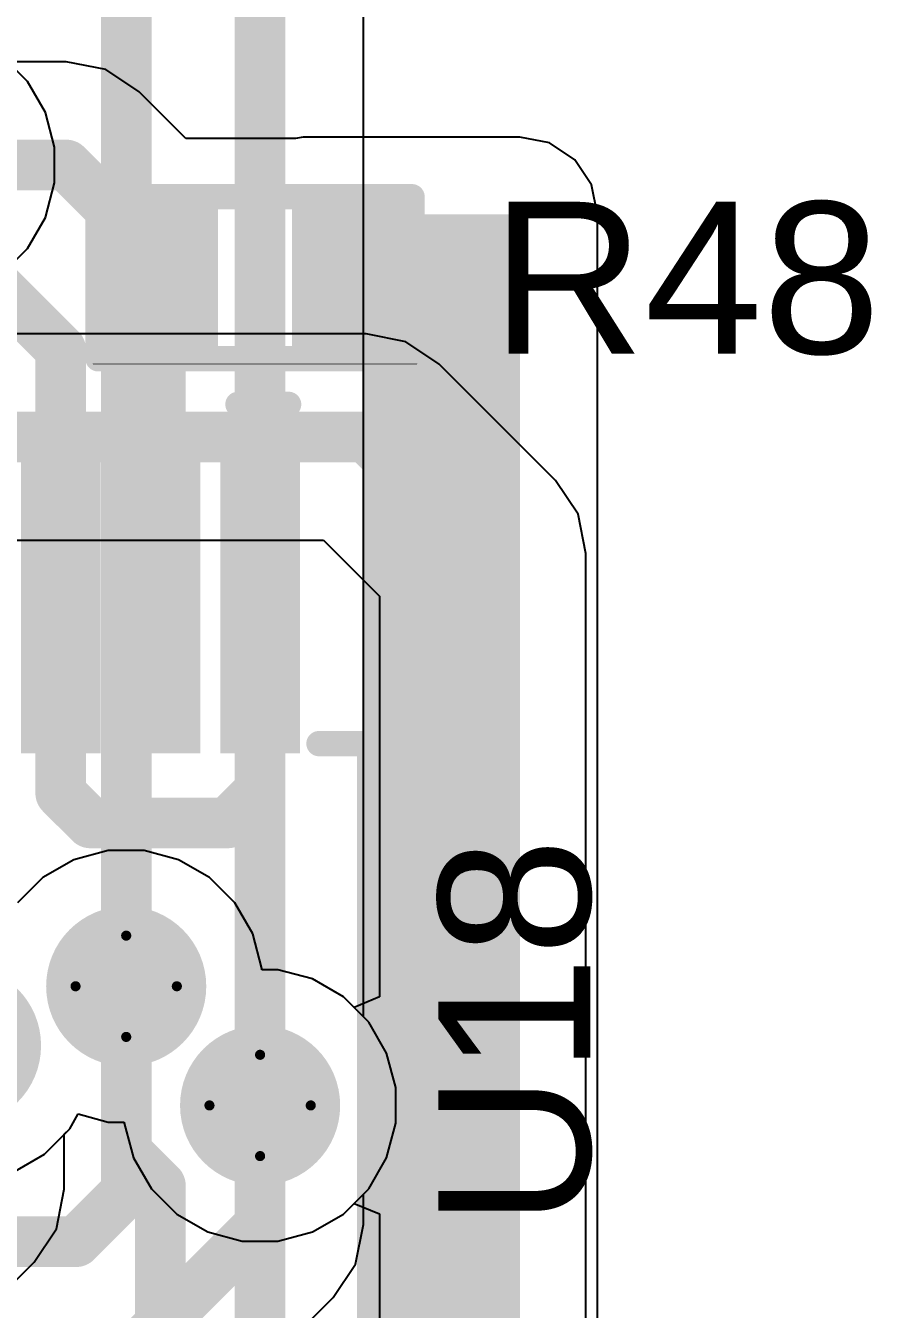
# Model space of a CAD drawing. Header units: inches. Extents: x -17.5 to 14.7, y -6.2 to 5.9.
# Drawn here: x 2.9531 to 3.1201, y 0.6067 to 0.8602 of the extents above; entities that cross this region are included whole.
import ezdxf

# ---------------------------------------------------------------- set-up
doc = ezdxf.new("R2010")
doc.units = ezdxf.units.IN
doc.header["$MEASUREMENT"] = 0
for name, color, linetype in [('Bottom Layer', 5, 'Continuous'), ('Bottom Solder', 6, 'Continuous'), ('Drill Drawing', 1, 'Continuous'), ('Ground Layer', 76, 'Continuous'), ('Power Layer', 16, 'Continuous'), ('Top Layer', 1, 'Continuous'), ('Top Overlay', 2, 'Continuous'), ('Top Paste', 8, 'Continuous'), ('Top Solder', 216, 'Continuous'), ('Via Holes', 16, 'Continuous')]:
    doc.layers.add(name, color=color, linetype=linetype)
doc.styles.add('Arial', font='', dxfattribs={"height": 0.2})
doc.styles.get('Arial').set_extended_font_data('Arial')

# ---------------------------------------------------------------- blocks, each defined once
blk = doc.blocks.new('VSSOP_10_68')
at = {"layer": 'Top Layer'}
for points in [[(-0.11516, 0.04528), (-0.05807, 0.04528), (-0.05807, 0.03346), (-0.11516, 0.03346)], [(0.05807, 0.04528), (0.11516, 0.04528), (0.11516, 0.03346), (0.05807, 0.03346)], [(-0.11516, 0.02559), (-0.05807, 0.02559), (-0.05807, 0.01378), (-0.11516, 0.01378)], [(0.05807, 0.02559), (0.11516, 0.02559), (0.11516, 0.01378), (0.05807, 0.01378)], [(-0.11516, 0.00591), (-0.05807, 0.00591), (-0.05807, -0.00591), (-0.11516, -0.00591)], [(0.05807, 0.00591), (0.11516, 0.00591), (0.11516, -0.00591), (0.05807, -0.00591)], [(-0.11516, -0.01378), (-0.05807, -0.01378), (-0.05807, -0.02559), (-0.11516, -0.02559)], [(0.05807, -0.01378), (0.11516, -0.01378), (0.11516, -0.02559), (0.05807, -0.02559)], [(-0.11516, -0.03346), (-0.05807, -0.03346), (-0.05807, -0.04528), (-0.11516, -0.04528)], [(0.05807, -0.03346), (0.11516, -0.03346), (0.11516, -0.04528), (0.05807, -0.04528)]]:
    blk.add_hatch(color=1, dxfattribs=at).paths.add_polyline_path(points)
at = {"layer": 'Top Paste'}
for points in [[(-0.11516, 0.04528), (-0.05807, 0.04528), (-0.05807, 0.03346), (-0.11516, 0.03346)], [(0.05807, 0.04528), (0.11516, 0.04528), (0.11516, 0.03346), (0.05807, 0.03346)], [(-0.11516, 0.02559), (-0.05807, 0.02559), (-0.05807, 0.01378), (-0.11516, 0.01378)], [(0.05807, 0.02559), (0.11516, 0.02559), (0.11516, 0.01378), (0.05807, 0.01378)], [(-0.11516, 0.00591), (-0.05807, 0.00591), (-0.05807, -0.00591), (-0.11516, -0.00591)], [(0.05807, 0.00591), (0.11516, 0.00591), (0.11516, -0.00591), (0.05807, -0.00591)], [(-0.11516, -0.01378), (-0.05807, -0.01378), (-0.05807, -0.02559), (-0.11516, -0.02559)], [(0.05807, -0.01378), (0.11516, -0.01378), (0.11516, -0.02559), (0.05807, -0.02559)], [(-0.11516, -0.03346), (-0.05807, -0.03346), (-0.05807, -0.04528), (-0.11516, -0.04528)], [(0.05807, -0.03346), (0.11516, -0.03346), (0.11516, -0.04528), (0.05807, -0.04528)]]:
    blk.add_hatch(color=8, dxfattribs=at).paths.add_polyline_path(points)
at = {"layer": 'Top Solder'}
for points in [[(-0.11713, 0.04724), (-0.0561, 0.04724), (-0.0561, 0.0315), (-0.11713, 0.0315)], [(0.0561, 0.04724), (0.11713, 0.04724), (0.11713, 0.0315), (0.0561, 0.0315)], [(-0.11713, 0.02756), (-0.0561, 0.02756), (-0.0561, 0.01181), (-0.11713, 0.01181)], [(0.0561, 0.02756), (0.11713, 0.02756), (0.11713, 0.01181), (0.0561, 0.01181)], [(-0.11713, 0.00787), (-0.0561, 0.00787), (-0.0561, -0.00787), (-0.11713, -0.00787)], [(0.0561, 0.00787), (0.11713, 0.00787), (0.11713, -0.00787), (0.0561, -0.00787)], [(-0.11713, -0.01181), (-0.0561, -0.01181), (-0.0561, -0.02756), (-0.11713, -0.02756)], [(0.0561, -0.01181), (0.11713, -0.01181), (0.11713, -0.02756), (0.0561, -0.02756)], [(-0.11713, -0.0315), (-0.0561, -0.0315), (-0.0561, -0.04724), (-0.11713, -0.04724)], [(0.0561, -0.0315), (0.11713, -0.0315), (0.11713, -0.04724), (0.0561, -0.04724)]]:
    blk.add_hatch(color=216, dxfattribs=at).paths.add_polyline_path(points)
at = {"layer": 'Top Overlay'}
for points in [[(-0.058, 0.051, 0.005, 0.005, 0), (-0.058, 0.061, 0.005, 0.005, 0)], [(0.058, 0.061, 0.005, 0.005, 0), (-0.058, 0.061, 0.005, 0.005, 0)], [(0.058, 0.051, 0.005, 0.005, 0), (0.058, 0.061, 0.005, 0.005, 0)], [(-0.125, 0.035, 0.005, 0.005, 0), (-0.125, 0.045, 0.005, 0.005, 0)], [(-0.12, 0.04, 0.005, 0.005, 0), (-0.125, 0.045, 0.005, 0.005, 0)], [(-0.125, 0.035, 0.005, 0.005, 0), (-0.12, 0.04, 0.005, 0.005, 0)], [(-0.058, -0.061, 0.005, 0.005, 0), (-0.058, -0.051, 0.005, 0.005, 0)], [(0.058, -0.061, 0.005, 0.005, 0), (0.058, -0.051, 0.005, 0.005, 0)], [(0.058, -0.061, 0.005, 0.005, 0), (-0.058, -0.061, 0.005, 0.005, 0)]]:
    blk.add_lwpolyline(points, format="xyseb", dxfattribs=at)
for points in [[(-0.05925, 0.061, 0.0025, 0.0025, 1), (-0.05675, 0.061, 0.0025, 0.0025, 1)], [(-0.05925, 0.061, 0.0025, 0.0025, 1), (-0.05675, 0.061, 0.0025, 0.0025, 1)], [(0.05675, 0.061, 0.0025, 0.0025, 1), (0.05925, 0.061, 0.0025, 0.0025, 1)], [(0.05675, 0.061, 0.0025, 0.0025, 1), (0.05925, 0.061, 0.0025, 0.0025, 1)], [(-0.05925, 0.051, 0.0025, 0.0025, 1), (-0.05675, 0.051, 0.0025, 0.0025, 1)], [(0.05675, 0.051, 0.0025, 0.0025, 1), (0.05925, 0.051, 0.0025, 0.0025, 1)], [(-0.12625, 0.045, 0.0025, 0.0025, 1), (-0.12375, 0.045, 0.0025, 0.0025, 1)], [(-0.12625, 0.045, 0.0025, 0.0025, 1), (-0.12375, 0.045, 0.0025, 0.0025, 1)], [(-0.12125, 0.04, 0.0025, 0.0025, 1), (-0.11875, 0.04, 0.0025, 0.0025, 1)], [(-0.12125, 0.04, 0.0025, 0.0025, 1), (-0.11875, 0.04, 0.0025, 0.0025, 1)], [(-0.12625, 0.035, 0.0025, 0.0025, 1), (-0.12375, 0.035, 0.0025, 0.0025, 1)], [(-0.12625, 0.035, 0.0025, 0.0025, 1), (-0.12375, 0.035, 0.0025, 0.0025, 1)], [(-0.05925, -0.051, 0.0025, 0.0025, 1), (-0.05675, -0.051, 0.0025, 0.0025, 1)], [(0.05675, -0.051, 0.0025, 0.0025, 1), (0.05925, -0.051, 0.0025, 0.0025, 1)], [(-0.05925, -0.061, 0.0025, 0.0025, 1), (-0.05675, -0.061, 0.0025, 0.0025, 1)], [(-0.05925, -0.061, 0.0025, 0.0025, 1), (-0.05675, -0.061, 0.0025, 0.0025, 1)], [(0.05675, -0.061, 0.0025, 0.0025, 1), (0.05925, -0.061, 0.0025, 0.0025, 1)], [(0.05675, -0.061, 0.0025, 0.0025, 1), (0.05925, -0.061, 0.0025, 0.0025, 1)]]:
    blk.add_lwpolyline(points, format="xyseb", close=True, dxfattribs=at)
blk = doc.blocks.new('R___0402_88')
at = {"layer": 'Top Layer'}
for points in [[(-0.0275, -0.0125), (-0.0275, 0.0125), (-0.0095, 0.0125), (-0.0095, -0.0125)], [(0.0095, -0.0125), (0.0095, 0.0125), (0.0275, 0.0125), (0.0275, -0.0125)]]:
    blk.add_hatch(color=1, dxfattribs=at).paths.add_polyline_path(points)
at = {"layer": 'Top Paste'}
for points in [[(-0.0275, -0.0125), (-0.0275, 0.0125), (-0.0095, 0.0125), (-0.0095, -0.0125)], [(0.0095, -0.0125), (0.0095, 0.0125), (0.0275, 0.0125), (0.0275, -0.0125)]]:
    blk.add_hatch(color=8, dxfattribs=at).paths.add_polyline_path(points)
at = {"layer": 'Top Solder'}
for points in [[(-0.02967, -0.01467), (-0.02967, 0.01467), (-0.00733, 0.01467), (-0.00733, -0.01467)], [(0.00733, -0.01467), (0.00733, 0.01467), (0.02967, 0.01467), (0.02967, -0.01467)]]:
    blk.add_hatch(color=216, dxfattribs=at).paths.add_polyline_path(points)
at = {"layer": 'Top Overlay'}
for points in [[(-0.031, 0.016, 0.005, 0.005, 0), (0.031, 0.016, 0.005, 0.005, 0)], [(-0.031, -0.016, 0.005, 0.005, 0), (-0.031, 0.016, 0.005, 0.005, 0)], [(0.031, -0.016, 0.005, 0.005, 0), (0.031, 0.016, 0.005, 0.005, 0)], [(-0.031, -0.016, 0.005, 0.005, 0), (0.031, -0.016, 0.005, 0.005, 0)], [(-0.032, -0.017, 0.000127, 0.000127, 0), (0.032, -0.017, 0.000127, 0.000127, 0)]]:
    blk.add_lwpolyline(points, format="xyseb", dxfattribs=at)
for points in [[(-0.03225, 0.016, 0.0025, 0.0025, 1), (-0.02975, 0.016, 0.0025, 0.0025, 1)], [(-0.03225, 0.016, 0.0025, 0.0025, 1), (-0.02975, 0.016, 0.0025, 0.0025, 1)], [(0.02975, 0.016, 0.0025, 0.0025, 1), (0.03225, 0.016, 0.0025, 0.0025, 1)], [(0.02975, 0.016, 0.0025, 0.0025, 1), (0.03225, 0.016, 0.0025, 0.0025, 1)], [(-0.03225, -0.016, 0.0025, 0.0025, 1), (-0.02975, -0.016, 0.0025, 0.0025, 1)], [(-0.03225, -0.016, 0.0025, 0.0025, 1), (-0.02975, -0.016, 0.0025, 0.0025, 1)], [(0.02975, -0.016, 0.0025, 0.0025, 1), (0.03225, -0.016, 0.0025, 0.0025, 1)], [(0.02975, -0.016, 0.0025, 0.0025, 1), (0.03225, -0.016, 0.0025, 0.0025, 1)], [(-0.03203, -0.017, 0.0000635, 0.0000635, 1), (-0.03197, -0.017, 0.0000635, 0.0000635, 1)], [(0.03197, -0.017, 0.0000635, 0.0000635, 1), (0.03203, -0.017, 0.0000635, 0.0000635, 1)]]:
    blk.add_lwpolyline(points, format="xyseb", close=True, dxfattribs=at)

msp = doc.modelspace()

# ---------------------------------------------------------------- hatches: boundary and pattern name
at = {"layer": 'Bottom Layer'}
h = msp.add_hatch(color=5, dxfattribs=at)
edge = h.paths.add_edge_path()
edge.add_arc((2.97293, 0.67054), 0.01181, 0, 360)
h = msp.add_hatch(color=5, dxfattribs=at)
edge = h.paths.add_edge_path()
edge.add_arc((2.99937, 0.64701), 0.01181, 0, 360)
at = {"layer": 'Bottom Solder'}
h = msp.add_hatch(color=6, dxfattribs=at)
edge = h.paths.add_edge_path()
edge.add_arc((2.97293, 0.67054), 0.01581, 0, 360)
h = msp.add_hatch(color=6, dxfattribs=at)
edge = h.paths.add_edge_path()
edge.add_arc((2.94031, 0.65883), 0.01581, 0, 360)
h = msp.add_hatch(color=6, dxfattribs=at)
edge = h.paths.add_edge_path()
edge.add_arc((2.99937, 0.64701), 0.01581, 0, 360)
at = {"layer": 'Ground Layer'}
h = msp.add_hatch(color=76, dxfattribs=at)
edge = h.paths.add_edge_path()
edge.add_arc((2.97293, 0.67054), 0.01181, 0, 360)
h = msp.add_hatch(color=76, dxfattribs=at)
edge = h.paths.add_edge_path()
edge.add_arc((2.99937, 0.64701), 0.01181, 0, 360)
at = {"layer": 'Power Layer'}
h = msp.add_hatch(color=16, dxfattribs=at)
edge = h.paths.add_edge_path()
edge.add_arc((2.97293, 0.67054), 0.01181, 0, 360)
h = msp.add_hatch(color=16, dxfattribs=at)
edge = h.paths.add_edge_path()
edge.add_arc((2.99937, 0.64701), 0.01181, 0, 360)
at = {"layer": 'Top Layer'}
for points in [[(3.00787, 0.79796), (3.05069, 0.79796), (3.05069, 0.82296), (3.00787, 0.82296)], [(3.01964, 0.44875), (3.05069, 0.44875), (3.05069, 0.82296), (3.01964, 0.82296)]]:
    msp.add_hatch(color=1, dxfattribs=at).paths.add_polyline_path(points)
h = msp.add_hatch(color=1, dxfattribs=at)
edge = h.paths.add_edge_path()
edge.add_arc((2.97293, 0.67054), 0.01181, 0, 360)
h = msp.add_hatch(color=1, dxfattribs=at)
edge = h.paths.add_edge_path()
edge.add_arc((2.99937, 0.64701), 0.01181, 0, 360)
at = {"layer": 'Top Solder'}
h = msp.add_hatch(color=216, dxfattribs=at)
edge = h.paths.add_edge_path()
edge.add_arc((2.97293, 0.67054), 0.01581, 0, 360)
h = msp.add_hatch(color=216, dxfattribs=at)
edge = h.paths.add_edge_path()
edge.add_arc((2.94031, 0.65883), 0.01581, 0, 360)
h = msp.add_hatch(color=216, dxfattribs=at)
edge = h.paths.add_edge_path()
edge.add_arc((2.99937, 0.64701), 0.01581, 0, 360)
at = {"layer": 'Via Holes'}
h = msp.add_hatch(color=7, dxfattribs=at)
edge = h.paths.add_edge_path()
edge.add_arc((2.97293, 0.67054), 0.00591, 0, 360)
h = msp.add_hatch(color=7, dxfattribs=at)
edge = h.paths.add_edge_path()
edge.add_arc((2.99937, 0.64701), 0.00591, 0, 360)

# ---------------------------------------------------------------- linework, layer by layer
at = {"layer": 'Bottom Layer'}
for p, q in [((2.95344, 0.84919), (2.94845, 0.85418)), ((2.95697, 0.84308), (2.95344, 0.84919)), ((2.95879, 0.83626), (2.95697, 0.84308)), ((2.95879, 0.8292), (2.95879, 0.83626)), ((2.95697, 0.82238), (2.95879, 0.8292)), ((2.95344, 0.81627), (2.95697, 0.82238)), ((2.94845, 0.81128), (2.95344, 0.81627)), ((3.02031, 0.79939), (2.87021, 0.79939)), ((3.02812, 0.79784), (3.02031, 0.79939)), ((3.03473, 0.79342), (3.02812, 0.79784)), ((3.05773, 0.77042), (3.03473, 0.79342)), ((3.06215, 0.7638), (3.05773, 0.77042)), ((3.06371, 0.756), (3.06215, 0.7638)), ((2.87021, 0.75861), (3.01187, 0.75861)), ((3.01187, 0.75861), (3.02292, 0.74755)), ((3.06371, 0.51), (3.06371, 0.756)), ((3.02292, 0.74755), (3.02292, 0.66844)), ((2.9694, 0.69735), (2.96258, 0.69552)), ((2.97646, 0.69735), (2.9694, 0.69735)), ((2.98327, 0.69552), (2.97646, 0.69735)), ((2.96258, 0.69552), (2.95646, 0.69199)), ((2.98939, 0.69199), (2.98327, 0.69552)), ((2.95646, 0.69199), (2.95147, 0.687)), ((2.99438, 0.687), (2.98939, 0.69199)), ((2.99791, 0.68089), (2.99438, 0.687)), ((2.99974, 0.67407), (2.99791, 0.68089)), ((2.99974, 0.67382), (2.99974, 0.67407)), ((3.0029, 0.67382), (2.99974, 0.67382)), ((3.00972, 0.67199), (3.0029, 0.67382)), ((3.01583, 0.66846), (3.00972, 0.67199)), ((3.01792, 0.66637), (3.01583, 0.66846)), ((3.02292, 0.66844), (3.01792, 0.66637)), ((2.96177, 0.64237), (2.96347, 0.64532)), ((2.96347, 0.64532), (2.9694, 0.64373)), ((2.96071, 0.64131), (2.96177, 0.64237)), ((2.9694, 0.64373), (2.97256, 0.64373)), ((2.97256, 0.64373), (2.97256, 0.64348)), ((2.97256, 0.64348), (2.97439, 0.63666)), ((2.96071, 0.63045), (2.96071, 0.64131)), ((2.97439, 0.63666), (2.97792, 0.63055)), ((2.95915, 0.62265), (2.96071, 0.63045)), ((2.97792, 0.63055), (2.98291, 0.62555)), ((3.01583, 0.62555), (3.01792, 0.62764)), ((3.01792, 0.62764), (3.02292, 0.62557)), ((2.98291, 0.62555), (2.98902, 0.62202)), ((3.00972, 0.62202), (3.01583, 0.62555)), ((3.02292, 0.62557), (3.02292, 0.51845)), ((2.95473, 0.61603), (2.95915, 0.62265)), ((2.98902, 0.62202), (2.99584, 0.6202)), ((3.0029, 0.6202), (3.00972, 0.62202)), ((2.99584, 0.6202), (3.0029, 0.6202)), ((2.93877, 0.60007), (2.95473, 0.61603))]:
    msp.add_line(p, q, dxfattribs=at)
for points in [[(2.85331, 0.779, 0.01, 0.01, 0), (3.02031, 0.779, 0.01, 0.01, 0)], [(3.02031, 0.779, 0.01, 0.01, 0), (3.04331, 0.756, 0.01, 0.01, 0)], [(3.04331, 0.51, 0.01, 0.01, 0), (3.04331, 0.756, 0.01, 0.01, 0)]]:
    msp.add_lwpolyline(points, format="xyseb", dxfattribs=at)
for points in [[(3.01781, 0.779, 0.005, 0.005, 1), (3.02281, 0.779, 0.005, 0.005, 1)], [(3.01781, 0.779, 0.005, 0.005, 1), (3.02281, 0.779, 0.005, 0.005, 1)], [(3.04081, 0.756, 0.005, 0.005, 1), (3.04581, 0.756, 0.005, 0.005, 1)], [(3.04081, 0.756, 0.005, 0.005, 1), (3.04581, 0.756, 0.005, 0.005, 1)]]:
    msp.add_lwpolyline(points, format="xyseb", close=True, dxfattribs=at)
at = {"layer": 'Drill Drawing'}
for points in [[(2.96293, 0.67054, 0.002, 0.002, 0), (2.97293, 0.68054, 0.002, 0.002, 0)], [(2.97293, 0.68054, 0.002, 0.002, 0), (2.98293, 0.67054, 0.002, 0.002, 0)], [(2.96293, 0.67054, 0.002, 0.002, 0), (2.97293, 0.66054, 0.002, 0.002, 0)], [(2.97293, 0.66054, 0.002, 0.002, 0), (2.98293, 0.67054, 0.002, 0.002, 0)], [(2.98937, 0.64701, 0.002, 0.002, 0), (2.99937, 0.65701, 0.002, 0.002, 0)], [(2.99937, 0.65701, 0.002, 0.002, 0), (3.00937, 0.64701, 0.002, 0.002, 0)], [(2.98937, 0.64701, 0.002, 0.002, 0), (2.99937, 0.63701, 0.002, 0.002, 0)], [(2.99937, 0.63701, 0.002, 0.002, 0), (3.00937, 0.64701, 0.002, 0.002, 0)]]:
    msp.add_lwpolyline(points, format="xyseb", dxfattribs=at)
for points in [[(2.97243, 0.68054, 0.001, 0.001, 1), (2.97343, 0.68054, 0.001, 0.001, 1)], [(2.97243, 0.68054, 0.001, 0.001, 1), (2.97343, 0.68054, 0.001, 0.001, 1)], [(2.96243, 0.67054, 0.001, 0.001, 1), (2.96343, 0.67054, 0.001, 0.001, 1)], [(2.96243, 0.67054, 0.001, 0.001, 1), (2.96343, 0.67054, 0.001, 0.001, 1)], [(2.98243, 0.67054, 0.001, 0.001, 1), (2.98343, 0.67054, 0.001, 0.001, 1)], [(2.98243, 0.67054, 0.001, 0.001, 1), (2.98343, 0.67054, 0.001, 0.001, 1)], [(2.97243, 0.66054, 0.001, 0.001, 1), (2.97343, 0.66054, 0.001, 0.001, 1)], [(2.97243, 0.66054, 0.001, 0.001, 1), (2.97343, 0.66054, 0.001, 0.001, 1)], [(2.99887, 0.65701, 0.001, 0.001, 1), (2.99987, 0.65701, 0.001, 0.001, 1)], [(2.99887, 0.65701, 0.001, 0.001, 1), (2.99987, 0.65701, 0.001, 0.001, 1)], [(2.98887, 0.64701, 0.001, 0.001, 1), (2.98987, 0.64701, 0.001, 0.001, 1)], [(2.98887, 0.64701, 0.001, 0.001, 1), (2.98987, 0.64701, 0.001, 0.001, 1)], [(3.00887, 0.64701, 0.001, 0.001, 1), (3.00987, 0.64701, 0.001, 0.001, 1)], [(3.00887, 0.64701, 0.001, 0.001, 1), (3.00987, 0.64701, 0.001, 0.001, 1)], [(2.99887, 0.63701, 0.001, 0.001, 1), (2.99987, 0.63701, 0.001, 0.001, 1)], [(2.99887, 0.63701, 0.001, 0.001, 1), (2.99987, 0.63701, 0.001, 0.001, 1)]]:
    msp.add_lwpolyline(points, format="xyseb", close=True, dxfattribs=at)
at = {"layer": 'Ground Layer'}
for p, q in [((3.01976, 0.66453), (3.01976, 1.2688)), ((3.02082, 0.66347), (3.01976, 0.66453)), ((3.02435, 0.65736), (3.02082, 0.66347)), ((3.02618, 0.65054), (3.02435, 0.65736)), ((3.02618, 0.64348), (3.02618, 0.65054)), ((3.02435, 0.63666), (3.02618, 0.64348)), ((3.02082, 0.63055), (3.02435, 0.63666)), ((3.01976, 0.62948), (3.02082, 0.63055)), ((3.01976, 0.62347), (3.01976, 0.62948)), ((3.01821, 0.61567), (3.01976, 0.62347)), ((3.01379, 0.60905), (3.01821, 0.61567)), ((2.99043, 0.58569), (3.01379, 0.60905))]:
    msp.add_line(p, q, dxfattribs=at)
for points in [[(2.97293, 0.67054, 0.01, 0.01, 0), (2.97293, 1.47814, 0.01, 0.01, 0)], [(2.99937, 0.64701, 0.01, 0.01, 0), (2.99937, 1.43596, 0.01, 0.01, 0)], [(2.97293, 0.62999, 0.01, 0.01, 0), (2.97293, 0.67054, 0.01, 0.01, 0)], [(2.99937, 0.62347, 0.01, 0.01, 0), (2.99937, 0.64701, 0.01, 0.01, 0)], [(2.96304, 0.6201, 0.01, 0.01, 0), (2.97293, 0.62999, 0.01, 0.01, 0)], [(2.97601, 0.6001, 0.01, 0.01, 0), (2.99937, 0.62347, 0.01, 0.01, 0)], [(2.68112, 0.6201, 0.01, 0.01, 0), (2.96304, 0.6201, 0.01, 0.01, 0)]]:
    msp.add_lwpolyline(points, format="xyseb", dxfattribs=at)
for points in [[(2.97043, 0.67054, 0.005, 0.005, 1), (2.97543, 0.67054, 0.005, 0.005, 1)], [(2.97043, 0.67054, 0.005, 0.005, 1), (2.97543, 0.67054, 0.005, 0.005, 1)], [(2.99687, 0.64701, 0.005, 0.005, 1), (3.00187, 0.64701, 0.005, 0.005, 1)], [(2.99687, 0.64701, 0.005, 0.005, 1), (3.00187, 0.64701, 0.005, 0.005, 1)], [(2.97043, 0.62999, 0.005, 0.005, 1), (2.97543, 0.62999, 0.005, 0.005, 1)], [(2.97043, 0.62999, 0.005, 0.005, 1), (2.97543, 0.62999, 0.005, 0.005, 1)], [(2.99687, 0.62347, 0.005, 0.005, 1), (3.00187, 0.62347, 0.005, 0.005, 1)], [(2.99687, 0.62347, 0.005, 0.005, 1), (3.00187, 0.62347, 0.005, 0.005, 1)], [(2.96054, 0.6201, 0.005, 0.005, 1), (2.96554, 0.6201, 0.005, 0.005, 1)], [(2.96054, 0.6201, 0.005, 0.005, 1), (2.96554, 0.6201, 0.005, 0.005, 1)]]:
    msp.add_lwpolyline(points, format="xyseb", close=True, dxfattribs=at)
at = {"layer": 'Power Layer'}
for p, q in [((2.95344, 0.84919), (2.94845, 0.85418)), ((2.95697, 0.84308), (2.95344, 0.84919)), ((2.95879, 0.83626), (2.95697, 0.84308)), ((2.95879, 0.8292), (2.95879, 0.83626)), ((2.95697, 0.82238), (2.95879, 0.8292)), ((2.95344, 0.81627), (2.95697, 0.82238)), ((2.94845, 0.81128), (2.95344, 0.81627)), ((2.9694, 0.69735), (2.96258, 0.69552)), ((2.97646, 0.69735), (2.9694, 0.69735)), ((2.98327, 0.69552), (2.97646, 0.69735)), ((2.96258, 0.69552), (2.95646, 0.69199)), ((2.98939, 0.69199), (2.98327, 0.69552)), ((2.95646, 0.69199), (2.95147, 0.687)), ((2.99438, 0.687), (2.98939, 0.69199)), ((2.99791, 0.68089), (2.99438, 0.687)), ((2.99974, 0.67407), (2.99791, 0.68089)), ((2.99974, 0.67382), (2.99974, 0.67407)), ((3.0029, 0.67382), (2.99974, 0.67382)), ((3.00972, 0.67199), (3.0029, 0.67382)), ((3.01583, 0.66846), (3.00972, 0.67199)), ((3.02082, 0.66347), (3.01583, 0.66846)), ((3.02435, 0.65736), (3.02082, 0.66347)), ((3.02618, 0.65054), (3.02435, 0.65736)), ((3.02618, 0.64348), (3.02618, 0.65054)), ((2.96177, 0.64237), (2.96347, 0.64532)), ((2.96347, 0.64532), (2.9694, 0.64373)), ((2.95678, 0.63738), (2.96177, 0.64237)), ((2.9694, 0.64373), (2.97256, 0.64373)), ((2.97256, 0.64373), (2.97256, 0.64348)), ((2.97256, 0.64348), (2.97439, 0.63666)), ((3.02435, 0.63666), (3.02618, 0.64348)), ((2.95066, 0.63385), (2.95678, 0.63738)), ((2.97439, 0.63666), (2.97792, 0.63055)), ((3.02082, 0.63055), (3.02435, 0.63666)), ((2.97792, 0.63055), (2.98291, 0.62555)), ((3.01583, 0.62555), (3.02082, 0.63055)), ((2.98291, 0.62555), (2.98902, 0.62202)), ((3.00972, 0.62202), (3.01583, 0.62555)), ((2.98902, 0.62202), (2.99584, 0.6202)), ((3.0029, 0.6202), (3.00972, 0.62202)), ((2.99584, 0.6202), (3.0029, 0.6202))]:
    msp.add_line(p, q, dxfattribs=at)
at = {"layer": 'Top Layer'}
for p, q in [((2.9611, 0.85312), (2.94951, 0.85312)), ((2.9689, 0.85157), (2.9611, 0.85312)), ((2.97552, 0.84715), (2.9689, 0.85157)), ((2.98471, 0.83796), (2.97552, 0.84715)), ((3.00639, 0.83796), (2.98471, 0.83796)), ((3.00787, 0.83825), (3.00639, 0.83796)), ((3.05069, 0.83825), (3.00787, 0.83825)), ((3.05654, 0.83709), (3.05069, 0.83825)), ((3.0615, 0.83377), (3.05654, 0.83709)), ((3.06481, 0.82881), (3.0615, 0.83377)), ((3.06598, 0.82296), (3.06481, 0.82881)), ((3.06598, 0.44875), (3.06598, 0.82296))]:
    msp.add_line(p, q, dxfattribs=at)
for points in [[(2.93198, 0.83273, 0.01, 0.01, 0), (2.9611, 0.83273, 0.01, 0.01, 0)], [(2.9611, 0.83273, 0.01, 0.01, 0), (2.97987, 0.81396, 0.01, 0.01, 0)], [(2.97987, 0.81046, 0.01, 0.01, 0), (2.97987, 0.81396, 0.01, 0.01, 0)], [(2.97969, 0.74707, 0.01, 0.01, 0), (2.97969, 0.80927, 0.01, 0.01, 0)], [(2.94772, 0.80856, 0.01, 0.01, 0), (2.96, 0.79628, 0.01, 0.01, 0)], [(2.96, 0.74707, 0.01, 0.01, 0), (2.96, 0.79628, 0.01, 0.01, 0)], [(2.96, 0.70866, 0.01, 0.01, 0), (2.96, 0.74707, 0.01, 0.01, 0)], [(2.99937, 0.70918, 0.01, 0.01, 0), (2.99937, 0.74707, 0.01, 0.01, 0)], [(2.96, 0.70866, 0.01, 0.01, 0), (2.96586, 0.7028, 0.01, 0.01, 0)], [(2.99299, 0.7028, 0.01, 0.01, 0), (2.99937, 0.70918, 0.01, 0.01, 0)], [(2.96586, 0.7028, 0.01, 0.01, 0), (2.99299, 0.7028, 0.01, 0.01, 0)], [(2.97293, 0.63794, 0.01, 0.01, 0), (2.97293, 0.67054, 0.01, 0.01, 0)], [(2.99937, 0.57384, 0.01, 0.01, 0), (2.99937, 0.64701, 0.01, 0.01, 0)], [(2.97293, 0.63794, 0.01, 0.01, 0), (2.97968, 0.63119, 0.01, 0.01, 0)], [(2.97968, 0.57384, 0.01, 0.01, 0), (2.97968, 0.63119, 0.01, 0.01, 0)]]:
    msp.add_lwpolyline(points, format="xyseb", dxfattribs=at)
for points in [[(2.9586, 0.83273, 0.005, 0.005, 1), (2.9636, 0.83273, 0.005, 0.005, 1)], [(2.9586, 0.83273, 0.005, 0.005, 1), (2.9636, 0.83273, 0.005, 0.005, 1)], [(2.97737, 0.81396, 0.005, 0.005, 1), (2.98237, 0.81396, 0.005, 0.005, 1)], [(2.97737, 0.81396, 0.005, 0.005, 1), (2.98237, 0.81396, 0.005, 0.005, 1)], [(2.97718, 0.80927, 0.005, 0.005, 1), (2.98219, 0.80927, 0.005, 0.005, 1)], [(2.97737, 0.81046, 0.005, 0.005, 1), (2.98237, 0.81046, 0.005, 0.005, 1)], [(2.9575, 0.79628, 0.005, 0.005, 1), (2.9625, 0.79628, 0.005, 0.005, 1)], [(2.9575, 0.79628, 0.005, 0.005, 1), (2.9625, 0.79628, 0.005, 0.005, 1)], [(2.9575, 0.74707, 0.005, 0.005, 1), (2.9625, 0.74707, 0.005, 0.005, 1)], [(2.9575, 0.74707, 0.005, 0.005, 1), (2.9625, 0.74707, 0.005, 0.005, 1)], [(2.97718, 0.74707, 0.005, 0.005, 1), (2.98219, 0.74707, 0.005, 0.005, 1)], [(2.99687, 0.74707, 0.005, 0.005, 1), (3.00187, 0.74707, 0.005, 0.005, 1)], [(2.9575, 0.70866, 0.005, 0.005, 1), (2.9625, 0.70866, 0.005, 0.005, 1)], [(2.9575, 0.70866, 0.005, 0.005, 1), (2.9625, 0.70866, 0.005, 0.005, 1)], [(2.99687, 0.70918, 0.005, 0.005, 1), (3.00187, 0.70918, 0.005, 0.005, 1)], [(2.99687, 0.70918, 0.005, 0.005, 1), (3.00187, 0.70918, 0.005, 0.005, 1)], [(2.96336, 0.7028, 0.005, 0.005, 1), (2.96836, 0.7028, 0.005, 0.005, 1)], [(2.96336, 0.7028, 0.005, 0.005, 1), (2.96836, 0.7028, 0.005, 0.005, 1)], [(2.99049, 0.7028, 0.005, 0.005, 1), (2.99549, 0.7028, 0.005, 0.005, 1)], [(2.99049, 0.7028, 0.005, 0.005, 1), (2.99549, 0.7028, 0.005, 0.005, 1)], [(2.97043, 0.67054, 0.005, 0.005, 1), (2.97543, 0.67054, 0.005, 0.005, 1)], [(2.99687, 0.64701, 0.005, 0.005, 1), (3.00187, 0.64701, 0.005, 0.005, 1)], [(2.97043, 0.63794, 0.005, 0.005, 1), (2.97543, 0.63794, 0.005, 0.005, 1)], [(2.97043, 0.63794, 0.005, 0.005, 1), (2.97543, 0.63794, 0.005, 0.005, 1)], [(2.97718, 0.63119, 0.005, 0.005, 1), (2.98218, 0.63119, 0.005, 0.005, 1)], [(2.97718, 0.63119, 0.005, 0.005, 1), (2.98218, 0.63119, 0.005, 0.005, 1)]]:
    msp.add_lwpolyline(points, format="xyseb", close=True, dxfattribs=at)

# ---------------------------------------------------------------- block references
msp.add_blockref('R___0402_88', (2.99837, 0.81046))
at = {"rotation": 270}
msp.add_blockref('VSSOP_10_68', (2.96, 0.66046), dxfattribs=at)

# ---------------------------------------------------------------- texts
at = {"layer": 'Top Overlay', "style": 'Arial'}
msp.add_text('R48', height=0.03, dxfattribs=at).set_placement((3.04501, 0.79547))
msp.add_text('U18', height=0.03, rotation=90, dxfattribs=at).set_placement((3.06456, 0.62297))

doc.saveas('drawing.dxf')
